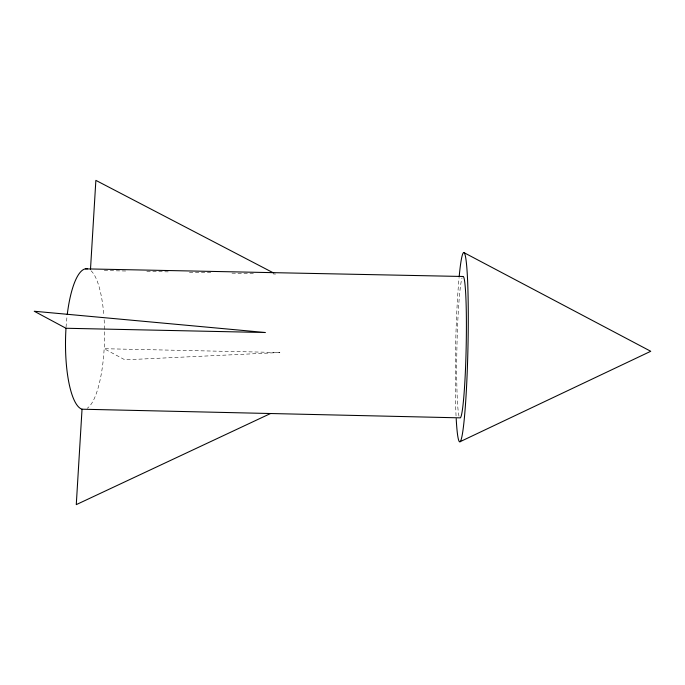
<?xml version="1.0" encoding="UTF-8"?>
<svg xmlns="http://www.w3.org/2000/svg" width="685" height="685" viewBox="0 0 685 685"><rect width="100%" height="100%" fill="white"/><g stroke="black" fill="none" stroke-linecap="round" stroke-linejoin="round"><path stroke-width="0.51" stroke-dasharray="3.42 2.57" d="M104.274 270.566L127.684 271.046M146.838 271.431L170.257 271.902M189.411 272.287L211.759 272.741M231.984 273.152L254.332 273.606M273.495 273.991L275.618 274.034M456.056 415.958A94.633 6.182 -88.8 0 1 459.096 277.493M459.019 416.189A70.863 4.624 -88.8 0 1 456.946 346.208A70.863 4.624 -88.8 0 1 462.11 277.802M91.036 270.789A70.358 19.488 -88.8 0 1 103.795 314.672M104.154 319.809A70.358 19.488 -88.8 0 1 87.132 408.32M66.06 327.19A70.358 19.488 -88.8 0 1 67.13 315.597M279.874 352.527L124.91 359.839L104.146 348.716L279.874 352.527"/><path stroke-width="1.03" d="M65.991 328.261L265.412 332.516L34.25 311.247L65.991 328.261A70.358 19.488 -88.8 0 0 82.037 409.21L76.275 504.631L270.532 413.526M90.497 269.231L95.866 180.369L273.726 273.05M460.08 441.697L650.75 351.285L464.045 252.671M85.402 268.863L463.343 276.492A70.863 4.624 -88.8 0 1 466.185 346.687A70.863 4.624 -88.8 0 1 460.38 417.859L82.037 409.21M459.181 276.577A94.633 6.182 -88.8 0 1 467.632 281.295A94.633 6.182 -88.8 0 1 464.884 412.19A94.633 6.182 -88.8 0 1 456.201 418.715M67.25 314.569A70.358 19.488 -88.8 0 1 87.449 268.863"/></g></svg>
